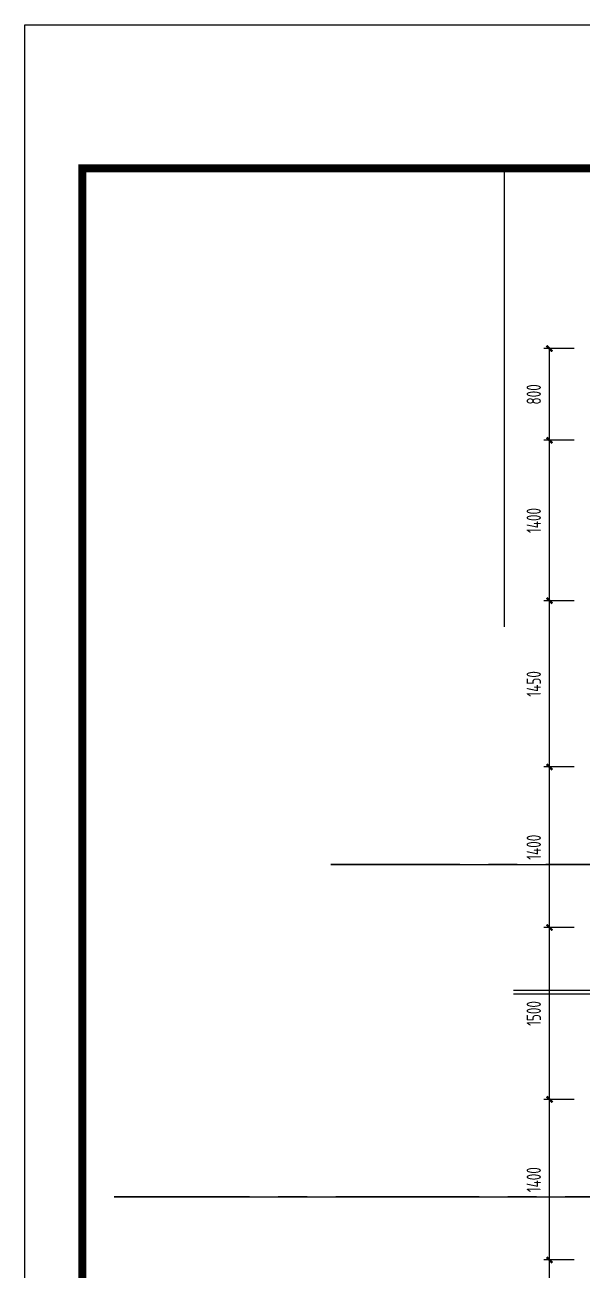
# Model space of a CAD drawing. Extents: x -678900 to 2378000, y 0 to 1840591.
# Drawn here: x -138587 to -133730, y 690882 to 701744 of the extents above; entities that cross this region are included whole.
import ezdxf
from ezdxf.enums import TextEntityAlignment as Align

# ---------------------------------------------------------------- set-up
doc = ezdxf.new("R2010")
doc.units = 0
doc.header["$LTSCALE"] = 1000
doc.header["$MEASUREMENT"] = 0
doc.header["$PDMODE"] = 1
doc.linetypes.add('CENTER', pattern=[2, 1.25, -0.25, 0.25, -0.25])
doc.layers.get('0').update_dxf_attribs({"linetype": 'CONTINUOUS'})
doc.layers.get('DEFPOINTS').update_dxf_attribs({"color": 8, "linetype": 'CONTINUOUS'})
for name, color, linetype in [('AD-ARCH-AXIS', 1, 'CENTER'), ('AD-AXIS-AXIS', 1, 'CENTER'), ('AD-DIMS-INSD', 73, 'CONTINUOUS'), ('AD-INDX', 43, 'CONTINUOUS'), ('AE-FLOR', 151, 'CONTINUOUS'), ('C-SHET-SHET', 144, 'CONTINUOUS'), ('C-XREF-INT', 7, 'CONTINUOUS')]:
    doc.layers.add(name, color=color, linetype=linetype)
doc.layers.add('内框', color=8, linetype='CONTINUOUS', plot=False)
doc.styles.get("Standard").update_dxf_attribs({"font": '', "width": 0.7})
doc.styles.add('TH-STYLE3', font='TSSDENG', dxfattribs={"width": 0.7, "bigfont": 'TSSDCHN'})
doc.styles.add('黑体', font='simhei.ttf')
doc.styles.get('Standard').set_extended_font_data('SimSun')
doc.dimstyles.new('TH-DIM50', dxfattribs={"dimscale": 50, "dimtxt": 2.5, "dimasz": 1, "dimexe": 1, "dimexo": 1, "dimgap": 1.5, "dimtad": 1, "dimdec": 0, "dimdsep": 46, "dimtxsty": 'TH-STYLE3', "dimblk1": 'ARCHTICK', "dimblk2": 'ARCHTICK', "dimsah": 1, "dimcen": -1, "dimclrd": 256, "dimclre": 256, "dimclrt": 256, "dimazin": 0, "dimtfac": 1, "dimtdec": 0, "dimtix": 1, "dimtmove": 2, "dimatfit": 0, "dimldrblk": 'ARCHTICK', "dimfxl": 0, "dimtolj": 1, "dimtzin": 0, "dimlwd": -1, "dimlwe": -1, "dimarcsym": 0})

# ---------------------------------------------------------------- blocks, each defined once
blk = doc.blocks.new('DXMX_View_SectionJoint_DEFAULT_191024095657574386')
at = {"layer": 'AD-ARCH-AXIS', "color": 1, "flags": 128}
for points in [[(-15659.105027, 18474.975163), (-7097, 18474.975163), (-15659.105027, 18474.975163), (-7097, 18474.975163)], [(-15659.105027, 18474.975163), (-7097, 18474.975163), (-15659.105027, 18474.975163), (-7097, 18474.975163)], [(-15659.105027, 18474.975163), (-7097, 18474.975163), (-15659.105027, 18474.975163), (-7097, 18474.975163)], [(-17550, 15574.975163), (-6958.915035, 15574.975163), (-17550, 15574.975163), (-6958.915035, 15574.975163)], [(-17550, 15574.975163), (-6958.915035, 15574.975163), (-17550, 15574.975163), (-6958.915035, 15574.975163)], [(-17550, 15574.975163), (-6958.915035, 15574.975163), (-17550, 15574.975163), (-6958.915035, 15574.975163)]]:
    blk.add_lwpolyline(points, dxfattribs=at)
blk = doc.blocks.new('THAPE_A2L_inner')
at = {"layer": '内框'}
blk.add_lwpolyline([(0, 0), (0, 420), (594, 420), (594, 0)], close=True, dxfattribs=at)
at = {"layer": '内框', "const_width": 1.4}
blk.add_lwpolyline([(25, 410), (25, 10), (584, 10), (584, 410)], close=True, dxfattribs=at)
at = {"layer": '内框', "style": '黑体', "width": 0.8}
blk.add_attdef('内框名称', (22.08, 421.99), '', height=3, dxfattribs=at)
blk = doc.blocks.new('_ArchTick')
at = {"color": 0, "linetype": 'ByBlock', "const_width": 0.4}
blk.add_lwpolyline([(-0.5, -0.5), (0.5, 0.5)], dxfattribs=at)
blk = doc.blocks.new('*D1155')
at = {"layer": 'AD-DIMS-INSD'}
for p, q in [((4328, 14500), (4064, 14500)), ((4114, 13100), (4114, 14500)), ((4328, 13100), (4064, 13100))]:
    blk.add_line(p, q, dxfattribs=at)
at = {"layer": 'DEFPOINTS', "color": 0}
for p in [(4114, 14500), (4378, 14500), (4378, 13100)]:
    blk.add_point(p, dxfattribs=at)
at = {"layer": 'AD-DIMS-INSD', "xscale": 50, "yscale": 50, "zscale": 50}
for p, rotation in [((4114, 14500), 90), ((4114, 13100), 270)]:
    blk.add_blockref('_ArchTick', p, dxfattribs=dict(at, rotation=rotation))
at = {"layer": 'AD-DIMS-INSD', "insert": (3977, 13800), "char_height": 125, "attachment_point": 5, "rotation": 90, "style": 'TH-STYLE3'}
blk.add_mtext('\\A1;1400', dxfattribs=at)
blk = doc.blocks.new('*D1156')
at = {"layer": 'AD-DIMS-INSD'}
for p, q in [((4328, 17400), (4064, 17400)), ((4114, 16000), (4114, 17400)), ((4328, 16000), (4064, 16000))]:
    blk.add_line(p, q, dxfattribs=at)
at = {"layer": 'DEFPOINTS', "color": 0}
for p in [(4114, 17400), (4378, 17400), (4378, 16000)]:
    blk.add_point(p, dxfattribs=at)
at = {"layer": 'AD-DIMS-INSD', "xscale": 50, "yscale": 50, "zscale": 50}
for p, rotation in [((4114, 17400), 90), ((4114, 16000), 270)]:
    blk.add_blockref('_ArchTick', p, dxfattribs=dict(at, rotation=rotation))
at = {"layer": 'AD-DIMS-INSD', "insert": (3977, 16700), "char_height": 125, "attachment_point": 5, "rotation": 90, "style": 'TH-STYLE3'}
blk.add_mtext('\\A1;1400', dxfattribs=at)
blk = doc.blocks.new('*D1157')
at = {"layer": 'AD-DIMS-INSD'}
for p, q in [((4328, 18850), (4064, 18850)), ((4114, 17400), (4114, 18850)), ((4328, 17400), (4064, 17400))]:
    blk.add_line(p, q, dxfattribs=at)
at = {"layer": 'DEFPOINTS', "color": 0}
for p in [(4114, 18850), (4378, 18850), (4378, 17400)]:
    blk.add_point(p, dxfattribs=at)
at = {"layer": 'AD-DIMS-INSD', "xscale": 50, "yscale": 50, "zscale": 50}
for p, rotation in [((4114, 18850), 90), ((4114, 17400), 270)]:
    blk.add_blockref('_ArchTick', p, dxfattribs=dict(at, rotation=rotation))
at = {"layer": 'AD-DIMS-INSD', "insert": (3977, 18125), "char_height": 125, "attachment_point": 5, "rotation": 90, "style": 'TH-STYLE3'}
blk.add_mtext('\\A1;1450', dxfattribs=at)
blk = doc.blocks.new('*D1158')
at = {"layer": 'AD-DIMS-INSD'}
for p, q in [((4328, 20250), (4064, 20250)), ((4114, 18850), (4114, 20250)), ((4328, 18850), (4064, 18850))]:
    blk.add_line(p, q, dxfattribs=at)
at = {"layer": 'DEFPOINTS', "color": 0}
for p in [(4114, 20250), (4378, 20250), (4378, 18850)]:
    blk.add_point(p, dxfattribs=at)
at = {"layer": 'AD-DIMS-INSD', "xscale": 50, "yscale": 50, "zscale": 50}
for p, rotation in [((4114, 20250), 90), ((4114, 18850), 270)]:
    blk.add_blockref('_ArchTick', p, dxfattribs=dict(at, rotation=rotation))
at = {"layer": 'AD-DIMS-INSD', "insert": (3977, 19550), "char_height": 125, "attachment_point": 5, "rotation": 90, "style": 'TH-STYLE3'}
blk.add_mtext('\\A1;1400', dxfattribs=at)
blk = doc.blocks.new('*D1163')
at = {"layer": 'AD-DIMS-INSD'}
for p, q in [((4328, 21050), (4064, 21050)), ((4114, 20250), (4114, 21050)), ((4328, 20250), (4064, 20250))]:
    blk.add_line(p, q, dxfattribs=at)
at = {"layer": 'DEFPOINTS', "color": 0}
for p in [(4114, 21050), (4378, 21050), (4378, 20250)]:
    blk.add_point(p, dxfattribs=at)
at = {"layer": 'AD-DIMS-INSD', "xscale": 50, "yscale": 50, "zscale": 50}
for p, rotation in [((4114, 21050), 90), ((4114, 20250), 270)]:
    blk.add_blockref('_ArchTick', p, dxfattribs=dict(at, rotation=rotation))
at = {"layer": 'AD-DIMS-INSD', "insert": (3977, 20650), "char_height": 125, "attachment_point": 5, "rotation": 90, "style": 'TH-STYLE3'}
blk.add_mtext('\\A1;800', dxfattribs=at)
blk = doc.blocks.new('*D1164')
at = {"layer": 'AD-DIMS-INSD'}
for p, q in [((4328, 16000), (4064, 16000)), ((4114, 14500), (4114, 16000)), ((4328, 14500), (4064, 14500))]:
    blk.add_line(p, q, dxfattribs=at)
at = {"layer": 'DEFPOINTS', "color": 0}
for p in [(4114, 16000), (4378, 16000), (4378, 14500)]:
    blk.add_point(p, dxfattribs=at)
at = {"layer": 'AD-DIMS-INSD', "xscale": 50, "yscale": 50, "zscale": 50}
for p, rotation in [((4114, 16000), 90), ((4114, 14500), 270)]:
    blk.add_blockref('_ArchTick', p, dxfattribs=dict(at, rotation=rotation))
at = {"layer": 'AD-DIMS-INSD', "insert": (3977, 15250), "char_height": 125, "attachment_point": 5, "rotation": 90, "style": 'TH-STYLE3'}
blk.add_mtext('\\A1;1500', dxfattribs=at)
blk = doc.blocks.new('*D1166')
at = {"layer": 'AD-DIMS-INSD'}
for p, q in [((4328, 13100), (4064, 13100)), ((4114, 11600), (4114, 13100)), ((4328, 11600), (4064, 11600))]:
    blk.add_line(p, q, dxfattribs=at)
at = {"layer": 'DEFPOINTS', "color": 0}
for p in [(4114, 13100), (4378, 13100), (4378, 11600)]:
    blk.add_point(p, dxfattribs=at)
at = {"layer": 'AD-DIMS-INSD', "xscale": 50, "yscale": 50, "zscale": 50}
for p, rotation in [((4114, 13100), 90), ((4114, 11600), 270)]:
    blk.add_blockref('_ArchTick', p, dxfattribs=dict(at, rotation=rotation))
at = {"layer": 'AD-DIMS-INSD', "insert": (3977, 12350), "char_height": 125, "attachment_point": 5, "rotation": 90, "style": 'TH-STYLE3'}
blk.add_mtext('\\A1;1500', dxfattribs=at)
blk = doc.blocks.new('201311_THAPE_A2L')
blk.add_lwpolyline([(0, 0), (0, 420), (594, 420), (594, 0)], close=True)
at = {"const_width": 1.4}
blk.add_lwpolyline([(25, 410), (25, 10), (584, 10), (584, 410)], close=True, dxfattribs=at)
blk.add_attdef('作废标记', text='', height=300).set_placement((238, 227.97), align=Align.MIDDLE_CENTER)
blk = doc.blocks.new('楼梯剖面标高')
at = {"layer": 'AD-AXIS-AXIS'}
for p, q in [((3268, 16550), (12009.1, 16550)), ((3268, 13650), (12009.1, 13650))]:
    blk.add_line(p, q, dxfattribs=at)
at = {"layer": 'AD-INDX'}
for points in [[(3801, 15452.2), (7356.8, 15452.2), (7395, 15557.2), (7432, 15347.2), (7469.3, 15452.2), (10771, 15452.2)], [(3801, 15422.2), (7356.8, 15422.2), (7395, 15527.2), (7432, 15317.2), (7469.3, 15422.2), (10771, 15422.2)]]:
    blk.add_lwpolyline(points, dxfattribs=at)
at = {"layer": 'AD-DIMS-INSD'}
for p1, p2, picture, middle in [((4377.9, 20250), (4377.9, 21050), '*D1163', (3976.9, 20650)), ((4377.9, 18850), (4377.9, 20250), '*D1158', (3976.9, 19550)), ((4377.9, 17400), (4377.9, 18850), '*D1157', (3976.9, 18125)), ((4377.9, 16000.1), (4377.9, 17400), '*D1156', (3976.9, 16700)), ((4377.9, 14500), (4377.9, 16000), '*D1164', (3976.9, 15250)), ((4377.9, 13100), (4377.9, 14500), '*D1155', (3976.9, 13800)), ((4377.9, 11600), (4377.9, 13100), '*D1166', (3976.9, 12350))]:
    dim = blk.add_aligned_dim(p1=p1, p2=p2, distance=263.6, dimstyle='TH-DIM50', dxfattribs=at)
    dim.commit()
    dim.dimension.update_dxf_attribs({"geometry": picture, "text_midpoint": middle})

msp = doc.modelspace()

# ---------------------------------------------------------------- block references
msp.add_blockref('DXMX_View_SectionJoint_DEFAULT_191024095657574386', (-120260.1, 675945.8))
at = {"layer": 'C-SHET-SHET', "xscale": 50, "yscale": 50, "zscale": 50, "rotation": 270}
msp.add_blockref('201311_THAPE_A2L', (-138586.9, 701743.9), dxfattribs=at)
at = {"layer": '内框', "xscale": 50, "yscale": 50, "zscale": 50, "rotation": 270}
msp.add_blockref('THAPE_A2L_inner', (-138586.9, 701743.9), dxfattribs=at)

# ---------------------------------------------------------------- next in the draw order: block references
at = {"layer": 'C-XREF-INT'}
msp.add_blockref('楼梯剖面标高', (-138128.1, 677870.8), dxfattribs=at)

# ---------------------------------------------------------------- next in the draw order: linework, layer by layer
at = {"layer": 'AE-FLOR'}
msp.add_lwpolyline([(-134407.1, 696494.1), (-134407.1, 700493.9)], dxfattribs=at)

doc.saveas('drawing.dxf')
